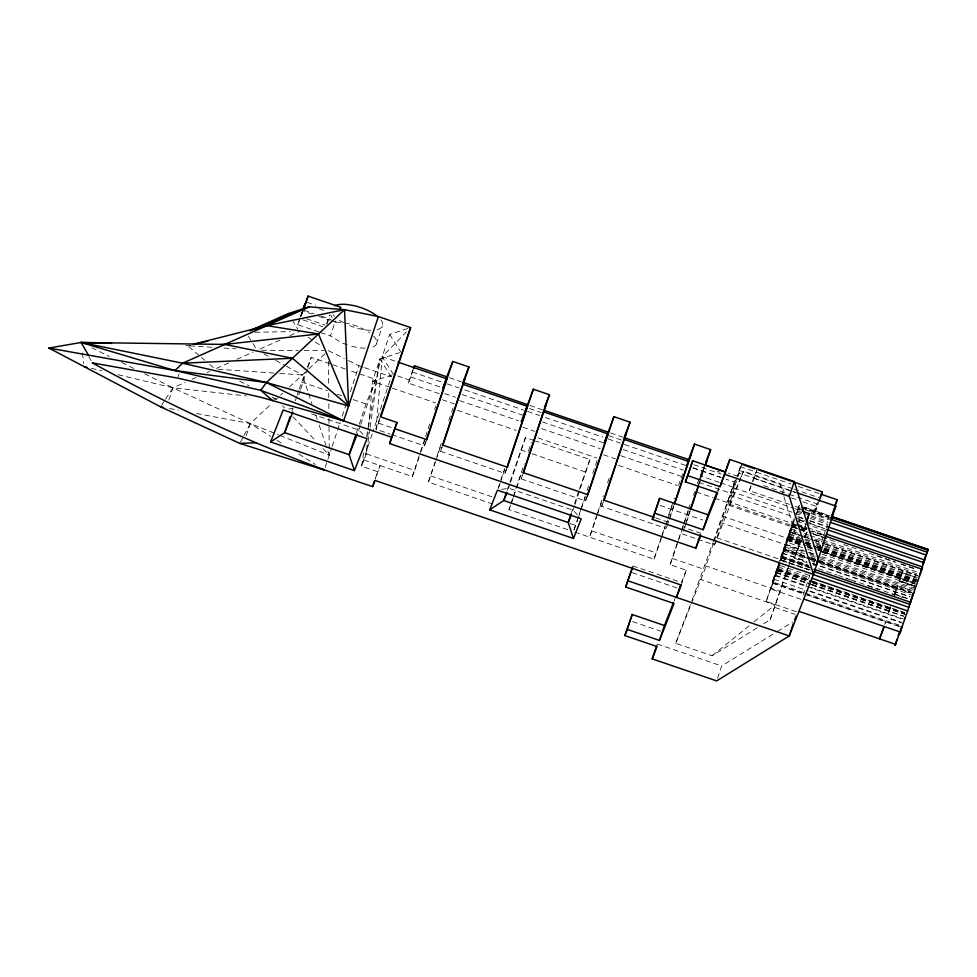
<?xml version="1.0" encoding="UTF-8"?>
<svg xmlns="http://www.w3.org/2000/svg" width="977" height="977" viewBox="0 0 977 977"><rect width="100%" height="100%" fill="white"/><g stroke="black" fill="none" stroke-linecap="round" stroke-linejoin="round"><path stroke-width="0.73" stroke-dasharray="4.88 3.66" d="M797.867 528.923L729.111 505.439L736.426 481.16M805.866 524.38L804.144 531.085L798.6 520.216M367.108 444.828L366.338 453.89L361.49 466.188L377.61 471.696L380.029 465.553L375.522 479.096M367.755 437.269L368.524 428.195M368.659 426.68L372.518 381.335L379.955 358.986L399.52 352.648M407.812 328.504L389.64 334.39L382.215 356.739L376.023 429.294L390.238 434.154M369.953 428.683L366.338 453.89L414.688 470.413L420.379 453.291M370.161 427.205L379.955 358.986L391.227 376.792L373.006 431.59M363.798 452.791L361.49 466.188L372.518 433.031M366.619 436.414L379.955 358.986M794.997 518.653L781.087 560.346L809.738 570.128M795.876 526.115L793.006 525.137L781.979 557.317L808.602 566.416M796.243 611.675L766.163 601.392L778.864 563.741M803.815 592.563L772.306 581.803L793.727 519.105M800.993 599.341L771 589.094L778.559 564.755M894.236 594.566L897.411 585.394L894.236 594.566L845.691 577.981M809.054 558.795L783.273 549.99L793.971 519.153M796.304 514.732L799.223 505.365L796.585 512.156L802.312 514.11M899.304 581.596L902.516 572.339L899.304 581.596L914.069 586.652M810.312 569.945L780.232 559.662L783.31 549.843L806.22 557.672M890.242 606.497L888.643 611.162L890.071 607.572M884.747 624.437L885.699 621.457L884.576 624.682M780.122 563.314L771.097 589.094M914.081 587.849L914.875 585.406M168.887 400.008L172.941 387.808L185.178 382.361M178.119 376.756L179.023 374.044M246.241 435.742L250.295 423.542L271.985 403.306M319.064 331.997L297.716 324.706L299.963 317.928M300.415 316.572L302.675 309.807L314.057 313.69M300.904 316.182L302.711 310.759M302.626 311.394L300.818 316.804L303.114 310.991L311.651 313.91M291.928 410.926L292.892 408.032M295.298 400.79L296.739 396.454M297.228 395.001L298.669 390.666M299.145 389.212L305.325 372.408M298.718 395.013L300.171 390.666M300.647 389.225L307.389 368.952M307.877 367.511L311.248 357.374L331.301 364.226M326.623 323.741L329.371 315.486M326.929 324.217L330.079 314.741M347.287 344.857A26.843 10.405 18.4 0 1 340.851 342.28L330.446 335.88L335.404 320.981M331.582 320.725L335.844 322.178L336.747 319.467M325.207 467.372L327.454 460.594M327.906 459.239L331.655 447.967M332.131 446.526L340.289 422.015M342.206 416.251L345.565 406.151M350.364 391.728L358.999 365.777L345.687 359.206M376.499 343.843L382.447 325.964M356.385 432.958L358.803 425.716M359.28 424.274L366.021 404.002L375.705 379.406L349.925 370.588M360.305 425.728L357.24 434.167M360.782 424.274L375.705 379.406M375.351 478.474L377.61 471.696M439.223 393.658L408.386 383.118L413.564 368.256M408.386 383.118L413.601 368.598M363.908 460.045L412.257 476.568L425.08 438.05M425.545 436.621L429.819 423.774M420.855 451.862L424.653 440.456M391.667 434.643L424.372 445.817L425.789 441.531M492.848 504.095L428.378 482.076L435.021 462.097M436.914 456.393L442.141 440.7M448.785 420.721L450.678 415.017M451.606 412.233L452.998 408.056M428.378 482.076L435.547 461.657M436.023 460.228L440.761 445.964M506.892 468.435L504.95 473.344L440.48 451.325L441.909 447.039M498.05 488.451L500.407 481.343M500.883 479.915L504.669 468.545M498.588 487.963L500.016 483.676M500.48 482.259L504.755 469.412M504.95 473.344L506.379 469.07M507.136 490.381L509.542 483.139M510.018 481.698L525.455 437.549L534.053 440.493M510.055 483.871L507.527 490.942M510.531 482.418L525.455 437.549M567.698 529.668L508.956 509.603L510.385 505.329M510.861 503.9L512.754 498.197M513.23 496.768L524.148 463.953M528.423 451.118L531.268 442.557M511.85 502.031L513.279 497.745M513.755 496.316L516.125 489.184M516.601 487.767L521.352 473.491M587.47 495.962L585.528 500.883L521.071 478.852L522.487 474.578M571.594 512.412L572.559 509.518M574.488 503.717L578.824 490.698M579.3 489.245L589.925 459.581L535.481 440.981M574.513 505.903L571.997 512.974M575.001 504.45L589.925 459.581M580.997 508.87L573.426 531.635L577.749 519.776M581.474 507.454L585.247 496.072M587.14 490.381L588.569 486.119M592.819 473.32L597.081 460.521M578.213 518.347L580.594 511.215M581.071 509.786L585.809 495.522M585.528 500.883L587.433 495.18M597.13 514.317L589.546 537.142L596.703 516.723M597.606 512.888L603.298 495.766M607.572 482.931L609.477 477.216M597.179 515.294L601.93 501.03M667.083 525.956L666.119 528.423L601.649 506.391L603.078 502.117M574.769 532.086L654.004 559.162L661.576 536.41M662.052 534.993L664.885 526.456M668.671 515.074L674.35 498.001M678.612 485.203L680.029 480.94M654.004 559.162L661.173 538.754M661.649 537.326L665.447 525.907M665.923 524.478L667.34 520.204M667.816 518.775L672.567 504.511M667.059 525.565L673.703 505.597M669.489 519.41L674.228 505.146M681.287 585.076L686.233 570.177L670.124 564.669L681.042 531.867M681.506 530.438L688.15 510.458M688.626 509.029L690.055 504.755M670.124 564.669L681.555 531.415M682.031 529.986L683.46 525.711M683.937 524.283L688.675 510.018M719.121 482.32L700.9 476.092L704.136 466.383M683.179 531.073L685.072 525.37M685.549 523.941L689.823 511.093M698.372 485.422L699.788 481.136M700.265 479.707L704.539 466.872L700.9 476.092M686.074 523.501L684.657 527.775L700.765 533.283M686.55 522.072L690.348 510.653M698.885 484.971L704.588 467.861M718.058 491.48L718.962 488.769M713.32 541.405L735.644 479.011M691.362 603.603L704.771 569.542L713.796 542.43M714.272 541.002L734.435 482.088L726.021 479.206M720.525 482.797L733.141 487.108L735.461 480.122M697.651 539.194L714.468 544.934L736.768 477.887M792.494 488.634L739.247 470.438L740.481 466.713L791.004 483.969M737.611 476.483L741.665 464.283M738.233 475.75L739.137 473.039L796.866 492.762M789.453 504.376L749.335 490.662L751.887 483.004M753.108 481.099L757.151 469.424M717.582 678.197L721.649 666.009L776.068 632.266M763.672 623.778L770.132 619.772L787.865 568.48M770.132 619.772L788.879 565.659M807.344 562.715L794.338 558.282L800.578 539.536M802.972 532.318L805.854 523.672M794.338 558.282L800.993 540.562M805.011 536.849L807.723 528.716M805.182 537.472L807.442 530.694M805.207 509.762L813.804 512.693L816.772 503.753L790.991 494.948M829.644 517.92L814.867 512.876L818.03 503.387M814.867 512.876L818.641 502.654M803.241 595.005L809.848 575.148M813.157 565.207L815.99 556.695M823.208 537.24L818.067 551.175M823.684 535.811L827.495 524.356L810.177 518.433M780.232 559.662L785.166 545.264M802.447 547.657L786.351 541.954L793.849 519.996M766.249 601.405L780.122 561.787M780.574 560.493L784.726 548.415L804.718 555.254M379.919 417.838L376.023 429.294L379.894 419.451M813.157 540.159L790.234 532.331L785.63 545.667L804.254 552.029M691.936 600.599L712.831 542.833M788.366 567.051L789.843 562.776L714.798 537.13M894.297 596.471L897.533 586.969L894.969 595.054L892.123 594.077M778.938 565.085L772.306 581.803M793.006 525.137L790.82 530.694L797.989 533.137M757.224 627.771L712.074 655.75L675.718 643.33L691.398 602.027M780.672 560.309L782.015 557.134M297.716 324.706L300 318.893M307.474 366.949L311.248 357.374M434.57 409.51L436.023 405.821M412.257 476.568L414.688 470.413M424.372 445.817L426.302 440.896M440.48 451.325L442.422 446.404M508.956 509.603L511.386 503.46M521.071 478.852L522.524 475.164M601.649 506.391L603.591 501.47M681.128 478.144L682.776 473.955M697.248 483.652L702.194 471.073L698.482 482.247L730.711 493.263M693.401 495.156L694.855 491.468M673.947 601.405L675.058 598.559M686.233 570.177L681.396 582.475L633.047 565.964M717.533 490.71L718.657 487.865M740.481 466.713L736.853 475.933L728.439 473.076M739.247 470.438L740.7 466.75M733.141 487.108L735.73 480.525M737.684 476.727L739.137 473.039M675.718 643.33L690.8 605.019M714.468 544.934L740.725 478.242M741.287 476.825L743.521 471.146L779.878 483.566L784.043 491.712M752.314 481.722L756.613 470.792M749.335 490.662L750.947 486.57M813.804 512.693L818.103 501.763M729.111 505.439L743.521 471.146M240.501 442.092L243.297 436.792M243.994 435.461L250.295 423.542L278.494 434.838M161.413 405.553L164.71 400.485M165.528 399.214L172.941 387.808L246.351 395.929M393.487 374.545L382.215 356.739L406.395 331.911M273.328 398.921L276.32 399.251L279.581 396.21M280.655 395.197L282.829 393.181M289.339 387.1L307.779 369.892M308.854 368.879L327.295 351.671M712.074 655.75L749.408 625.61M754.085 621.836L775.079 604.873L700.045 579.239M777.362 631.472L792.909 621.836M191.968 379.332L196.047 377.513M206.929 372.664L209.652 371.443M228.679 362.968L215.087 369.025L209.383 364.165M236.837 359.328L253.153 352.05M259.955 349.021L281.706 339.324M289.864 335.697L299.377 331.447M392.082 374.997L372.518 381.335L390.947 387.625M288.789 409.009L292.99 408.288M501.616 489.428L508.602 488.207L573.072 510.238L578.164 515.587M190.662 345.614L184.653 345.614M255.119 332.265L290.218 331.618M261.775 350.267L298.107 350.487M304.165 350.523L323.839 350.633M335.844 322.178L341.706 322.434M211.887 347.287L187.694 345.711L200.248 356.397M223.977 348.068L236.068 348.862M218.091 369.233L273.768 373.019M279.788 373.422L302.357 374.96L308.121 392.143M344.588 322.935L348.215 323.558A26.843 10.405 18.4 0 1 369.587 332.766M169.558 408.496L178.535 410.169M196.475 413.515L250.295 423.542L270.702 436.377M91.423 368.317L101.791 370.796M118.095 374.692L172.941 387.808L250.295 423.542M307.205 302.394L315.754 305.312M319.21 308.854L326.342 311.297M321.177 316.121L331.142 319.528M318.771 316.34L330.153 320.236M798.221 486.436L819.862 493.837M306.522 318.758L325.048 325.085M302.858 319.858L322.813 326.684M793.922 489.123L819.825 497.965M754.183 478.364L791.431 491.089M792.86 491.59L795.73 492.567M320.48 332.485L330.446 335.88M449.444 377.733L461.535 381.86M529.949 405.504L542.04 409.644M610.552 432.958L622.642 437.098M763.77 485.642L789.563 494.46M382.215 356.739L396.54 361.637M717.142 471.183L719.951 472.135M529.436 408.557L540.977 412.489M608.744 435.657L621.726 440.09M693.829 464.722L721.221 474.089M791.394 497.867L797.147 499.833M802.899 501.799L817.297 506.721M693.133 467.885L721.16 477.46M412.111 371.944L442.935 382.483M447.026 383.876L459.117 388.016M464.747 389.933L523.489 410.01M527.604 411.415L539.695 415.543M545.337 417.472L602.638 437.049M608.183 438.954L620.273 443.082M624.486 444.511L686.086 465.565M692.803 467.861L720.415 477.301M804.95 507.332L829.302 515.648M801.934 506.526L829.155 515.819M801.861 507.271L829.082 516.564M801.421 507.784L828.63 517.077M795.18 506.33L803.778 509.273M798.404 508.235L805.573 510.678M811.301 512.644L829.925 519.007M410.804 376.975L440.236 387.026M462.023 394.476L523.623 415.518M542.601 422.003L602.772 442.569M623.192 449.542L683.35 470.096M797.708 509.054L800.566 510.043M810.605 513.462L829.217 519.825M734.179 487.938L793.336 508.15M794.777 508.651L800.554 510.617M797.501 511.081L801.799 512.546M803.228 513.047L827.592 521.364M397.517 375.913L409.595 380.053M810.91 517.053L828.105 522.927M444.73 393.597L455.465 397.26M730.796 491.309L802.96 515.966M358.999 365.777L363.2 367.218M364.604 367.694L391.227 376.792M459.605 400.619L518.335 420.696M541.612 428.647L600.354 448.712M620.761 455.697L680.932 476.251M798.771 516.918L803.07 518.396M810.226 520.839L827.421 526.713M798.136 516.87L803.863 518.824M809.591 520.778L826.786 526.652M729.563 495.034L794.313 517.163M795.754 517.651L804.389 520.607M805.83 521.095L810.141 522.573M798.563 519.52L804.291 521.474M810.018 523.428L825.785 528.813M799.296 520.118L805.024 522.072M806.452 522.573L825.077 528.936M442.3 399.74L454.39 403.867M522.89 427.242L534.981 431.382M603.481 454.781L615.559 458.909M796.707 520.973L825.37 530.767M332.73 364.726L348.484 370.1M796.426 523.831L806.452 527.262M807.894 527.751L823.648 533.137M727.132 501.189L796.206 524.783M797.647 525.272L806.281 528.227M796.719 525.663L792.42 524.197L796.67 525.724M806.746 529.094L798.148 526.151L806.697 529.143M823.929 534.969L812.473 531.048L823.892 535.017M392.375 388.125L435.547 402.866M457.407 410.34L516.137 430.405M537.985 437.867L596.715 457.944M618.563 465.406L677.305 485.471M696.247 491.956L713.063 497.696M714.468 498.172L727.083 502.483M801.604 528.068L807.332 530.022M808.773 530.511L823.098 535.408M729.16 504.144L795.547 526.823M801.311 528.789L804.205 529.778M792.42 526.42L808.174 531.806M809.603 532.294L822.5 536.703M792.262 526.798L808.028 532.184M813.756 534.138L828.081 539.035M876.784 555.681L895.408 562.044M901.136 563.998L914.032 568.406M799.308 529.412L807.894 532.343M813.633 534.309L837.985 542.626M843.713 544.58L863.766 551.443M869.493 553.397L895.286 562.202M901.014 564.169L913.91 568.565M791.382 529.155L797.11 531.109M804.279 533.552L808.577 535.03M810.006 535.518L821.474 539.426M822.903 539.915L918.881 572.717M803.717 535.103L809.444 537.057M815.172 539.011L918.319 574.256M789.904 531.769L802.764 536.153M804.181 536.642L812.754 539.573M814.183 540.061L824.185 543.481M825.602 543.969L917.488 575.355M789.807 531.976L802.654 536.361M804.083 536.849L812.656 539.78M814.085 540.269L824.075 543.676M825.504 544.165L917.391 575.563M814.598 540.647L824.625 544.079M826.053 544.568L919.174 576.381M789.709 533.784L799.699 537.203M805.414 539.157L809.701 540.623M815.404 542.577L823.977 545.496M825.406 545.984L917.293 577.383M902.394 572.766L917.159 577.81M789.001 534.614L803.277 539.487M804.706 539.976L810.422 541.93M816.137 543.884L823.269 546.326M824.698 546.815L916.585 578.213M788.854 536.043L804.621 541.478M805.988 541.905L810.324 543.432M815.99 545.313L823.184 547.816L815.917 545.496M824.564 548.244L917.794 580.094M788.781 536.226L804.498 541.588M805.915 542.076L810.202 543.542M824.49 548.427L917.708 580.277M788.415 536.568L804.12 541.93M805.549 542.418L811.264 544.372M816.98 546.326L822.683 548.268M824.112 548.756L915.999 580.155M804.047 542.675L788.158 537.399L803.949 542.87M805.475 543.163L815.477 546.57M816.723 547.157L822.61 549.013M823.855 549.599L915.925 580.9M805.378 543.359L815.404 546.778M816.845 547.267L822.573 549.233M824.002 549.721L917.122 581.535M787.902 537.887L800.896 542.406M806.465 544.238L815.172 547.279M816.467 547.645L822.316 549.721M823.599 550.088L915.632 581.608M722.186 516.088L802.764 543.615M787.56 538.742L804.694 544.604M806.123 545.093L816.125 548.5M817.554 548.989L821.84 550.454M823.269 550.943L915.156 582.341M787.291 539.451L805.854 545.789M807.283 546.277L812.986 548.231M818.702 550.185L914.875 583.037M787.56 539.683L801.836 544.555M807.552 546.509L816.113 549.44M817.541 549.929L821.828 551.394M823.257 551.883L915.144 583.269M787.474 540.244L801.763 545.117M807.478 547.071L813.182 549.025M821.755 551.956L915.07 583.831M786.351 540.134L802.105 545.52M807.845 547.474L813.572 549.44M822.17 552.371L915.278 584.197M520.619 449.847L530.645 453.279M532.074 453.768L585.076 471.879M807.771 549.282L813.865 551.565M822.06 554.154L915.29 586.017M899.585 580.888L914.35 585.931M899.475 581.144L914.252 586.2M786.058 544.433L803.241 550.307M808.968 552.274L814.708 554.228M821.865 556.67L914.985 588.496M719.756 522.231L815.013 554.777M809.994 553.983L814.293 555.449M820.021 557.415L914.57 589.717M784.592 546.839L804.584 553.678M810.299 555.62L818.86 558.551M820.289 559.039L912.176 590.438M301.551 381.97L327.344 390.788M337.37 394.219L341.669 395.685M353.124 399.593L366.021 404.002M897.313 585.736L912.078 590.792M660.11 505.439L702.768 520.008M810.434 557.195L910.967 591.549M783.798 548.927L809.506 557.72M810.934 558.209L818.067 560.639M819.495 561.128L911.382 592.526M783.81 549.123L809.518 557.904M810.947 558.392L818.091 560.835M819.52 561.323L911.407 592.721M784.336 549.575L805.756 556.89M811.472 558.844L818.604 561.287M820.033 561.775L910.576 592.709M807.576 558.16L910.796 593.405M810.483 559.284L896.153 588.557M782.76 550.918L805.866 558.746M811.411 560.713L814.439 561.665M820.008 563.644L911.688 594.969M782.382 553.043L806.66 561.335M812.375 563.289L909.966 596.642M782.382 553.287L806.66 561.58M812.363 563.534L909.966 596.886M813.12 564.694L816.003 565.683M894.48 593.931L909.257 598.974M894.37 594.224L910.491 599.731M781.429 556.023L808.565 565.292M818.555 568.712L837.118 575.05M838.547 575.538L844.262 577.492M899.609 596.41L902.296 597.326M782.162 556.511L807.869 565.292M846.424 578.469L854.985 581.4M867.845 585.785L879.263 589.693M781.918 557.134L809.054 566.404M781.478 557.916L810.043 567.674M781.466 558.221L812.559 568.761M782.101 560.798L809.225 570.079M378.441 423.151L391.875 427.731M655.64 517.859L668.537 522.268M780.367 565.573L810.36 575.819M682.227 533.93L696.247 538.718M778.303 566.929L809.713 577.663M777.729 568.296L809.151 579.031M904.849 612.628L777.252 569.029L777.142 569.64L811.411 581.352M777.081 569.432L811.35 581.144M812.779 581.633L904.665 613.031M812.84 581.84L904.726 613.238M776.886 570.531L811.154 582.243M812.583 582.732L904.47 614.13M776.617 570.519L810.898 582.231M812.314 582.719L905.545 614.57M776.007 572.009L810.287 583.721M811.716 584.209L888.826 610.552M311.578 413.918L358.852 430.063L364.971 436.487M776.239 572.644L810.507 584.356M811.936 584.832L903.823 616.231M775.823 572.62L810.092 584.319M811.521 584.808L903.407 616.206M775.445 575.197L805.439 585.443M811.154 587.397L903.041 618.795M774.749 575.587L903.676 619.638M810.202 591.109L901.136 622.178M774.089 579.263L808.467 591.012M809.896 591.5L903.017 623.326M805.256 593.063L899.805 625.365M772.88 582.915L805.732 594.138M807.161 594.627L900.476 626.513M772.722 583.33L900.306 626.929M704.942 565.634L779.988 591.28M430.796 475.921L492.396 496.963M570.116 523.525L575.844 525.479M591.964 530.987L656.422 553.019M672.542 558.526L704.771 569.542M774.969 607.474L795.193 614.386M632.046 572.595L677.549 588.142M632.595 621.616L660.623 631.203M657.179 643.977L721.649 666.009M279.898 435.412L329.261 455.184L329.005 424.885M328.382 350.658L344.356 358.547M239.585 381.115L249.111 385.817M272.241 397.236L276.32 399.251M91.887 347.8L109.448 356.471M121.612 362.479L135.119 369.147M144.572 373.812L172.941 387.808M343.599 322.703L341.046 321.348A26.843 10.405 18.4 0 1 336.393 318.001M263.863 353.869L270.507 357.509M275.807 360.415L285.101 365.508M286.432 366.228L302.357 374.96M277.089 440.395L282.194 443.607M298.779 454.036L315.376 464.466M308.207 337.297L320.81 345.65M201.396 357.362L204.816 360.281M282.548 405.834L284.625 408.02M292.929 416.8L315.766 440.92M323.033 448.602L329.261 455.184L326.379 446.587M389.64 334.39L400.924 352.196M292.135 320.004L297.765 328.907M248.378 336.247L256.426 348.96M88.76 356.495L91.545 361.6M331.081 315.461L332.156 317.598M308.598 393.584L311.956 403.611M315.803 415.066L317.244 419.365M319.174 425.093L325.891 445.146M779.878 483.566L783.469 495.18M783.92 496.634L799.186 545.984M82.361 353.002L83.643 363.529M328.467 361.27L328.675 385.5M328.736 393.072L328.773 397.615M328.822 403.672L328.895 411.256M328.956 418.828L328.993 423.371M373.58 336.149A26.843 10.405 18.4 0 1 371.187 347.531M364.983 348.178A26.843 10.405 18.4 0 1 348.618 345.296M380.957 319.955A26.843 10.405 18.4 0 1 377.134 329.652M370.93 330.299A26.843 10.405 18.4 0 1 346.798 324.401M334.586 316.304A26.843 10.405 18.4 0 1 333.157 314.618M889.949 608.183L888.093 614.167L890.645 606.827L889.949 608.183M901.82 573.157L899.17 580.509L902.724 570.312L901.82 573.157"/><path stroke-width="1.47" d="M824.527 535.897L921.934 569.188L899.927 633.145L900.855 629.945M920.31 573.206L919.76 574.745L928.15 549.428L832.172 516.625M922.911 563.204L923.192 562.105M911.639 598.718L909.599 604.372L913.654 592.477L912.897 594.798M806.709 521.681L809.212 513.572L801.995 511.118M896.971 639.263L895.091 645.455L901.82 626.965L901.173 628.956M904.849 617.684L904.384 619.259M303.163 309.404L304.958 303.994L302.675 309.807M303.529 308.683L308.073 296.092L340.802 307.279L339.898 309.99M303.566 309.648L308.073 296.092M289.998 416.715L284.698 432.64L270.605 441.958L354.407 470.596L367.01 438.624L283.196 409.986L270.605 441.958M680.493 585.186L676.438 597.374L681.287 585.076L375.07 480.452L372.652 486.595C275.355 454.818 181.942 412.025 92.241 362.882L177.667 378.111L261.482 397.444L343.672 420.879L378.368 316.585L410.609 327.588L380.859 416.996L396.98 422.504L389.603 443.558L695.807 548.182L700.656 535.885M355.909 434.399L349.168 454.671L354.407 470.596M372.652 486.595L374.447 481.185M413.601 368.598L414.529 365.801L446.758 376.817L452.815 361.441L468.936 366.949L442.911 445.17L507.368 467.201L533.32 389.212L549.428 394.72L523.489 472.709L587.959 494.728L613.922 416.666L630.043 422.174L604.067 500.236L654.211 517.37M389.603 443.558L396.98 422.504M446.758 376.817L443.045 387.991L446.672 378.758L397.969 362.125M426.265 440.114L446.672 378.758M452.815 361.441L426.79 439.662L394.561 428.647M442.386 445.61L462.316 385.695M523.623 415.518L533.32 389.212M506.855 467.641L527.262 406.298L462.793 384.266L465.211 378.123M506.171 493.275L503.766 500.517L489.66 509.835L573.475 538.474L581.217 518.799L497.415 490.161L489.66 509.835M522.964 473.149L543.371 411.805L607.841 433.837L587.433 495.18M571.118 513.853L568.223 522.536L573.475 538.474M613.922 416.666L604.201 443.057L607.315 435.144M603.542 500.688L623.485 440.761M794.289 481.514L789.331 496.414L813.475 574.427L652.306 519.361L654.724 513.218L703.074 529.729L717.606 492.835L685.378 481.82L687.796 475.677L720.025 486.693L729.831 459.483L794.289 481.514L818.421 559.528L813.475 574.427L789.257 635.929L716.691 680.908L652.221 658.877L657.069 646.579L624.828 635.563L627.258 629.408L659.487 640.423L674.02 603.53L625.671 587.006L632.559 567.185M625.671 587.006L632.595 567.319M652.306 519.361L659.683 498.319L708.032 514.83L716.971 492.127M654.724 513.218L659.683 498.319M624.828 635.563L632.217 614.509L664.445 625.524L673.385 602.821M627.258 629.408L632.217 614.509M687.552 462.255L694.537 444.108L710.658 449.615L705.528 465.003M674.179 504.169L688.419 461.364L623.949 439.345L626.379 433.19M674.704 503.717L694.537 444.108M685.378 481.82L692.754 460.778L724.983 471.781M687.796 475.677L692.754 460.778M690.299 509.676L698.372 485.422M690.824 509.225L698.421 486.399M652.221 658.877L656.727 645.333M659.487 640.423L664.445 625.524M695.807 548.182L700.314 534.639M703.074 529.729L708.032 514.83M720.025 486.693L729.831 459.483M806.33 522.231L809.212 513.572M819.092 501.299L822.255 491.822L758.592 469.913M793.312 623.741L789.257 635.929L628.089 580.863M821.303 494.325L837.179 499.748L830.987 518.384L835.836 506.074L798.307 493.263M816.479 564.266L835.836 506.074M898.168 635.624L899.084 632.913M380.407 416.397L410.609 327.588M883.623 627.442L879.52 638.86L884.368 626.562L883.904 627.649M922.776 564.047L924.205 559.943M924.645 558.697L925.512 556.206M925.891 555.18L928.15 549.428M292.77 412.135L284.698 432.64L349.168 454.671L357.24 434.167M413.564 368.256L414.529 365.801M463.428 380.92L468.936 366.949M521.205 421.673L527.262 406.298M506.99 492.31L503.766 500.517L568.223 522.536L571.46 514.342M544.482 407.299L549.428 394.72M543.859 410.572L545.789 405.65M624.535 436.157L630.043 422.174M686.868 465.321L690.837 455.221M705.699 462.194L710.658 449.615M705.015 465.638L706.957 460.729M820.314 496.743L822.255 491.822M835.03 505.219L837.179 499.748M794.692 619.797L796.145 616.108M816.491 564.45L818.421 559.528M921.189 570.849L921.934 569.188M922.654 563.155L923.106 562.08M88.504 355.127L81.079 342.475L182.626 363.212L266.44 382.544L348.63 405.98L318.49 333.963L224.771 344.429L81.079 342.475L48.85 348.056L174.883 370.527L182.626 363.212L309.062 306.851L344.527 309.66L378.368 316.585M221.803 344.527L224.771 344.429L292.465 358.254L348.63 405.98L344.527 309.66L266.44 382.544L260.7 390.324L174.883 370.527L81.079 342.475L111.549 343.391M250.039 330.617L288.105 313.641L309.062 306.851L250.161 330.727M254.338 329.713L266.916 325.634L344.527 309.66M193.568 344.222L266.916 325.634L318.49 333.963M193.519 344.38L208.089 341.058M182.626 363.212L292.465 358.254M48.85 348.056L160.594 406.823L239.805 443.411L256.121 442.764M174.883 370.527L266.44 382.544L343.672 420.879L392.021 437.403M160.594 406.823L163.586 407.372M81.079 342.475L85.549 343.354M84.01 366.546L86.977 367.254M239.805 443.411L324.303 470.084L321.751 468.471M704.6 464.991L725.63 472.135M543.371 410.096L607.865 432.042M623.985 437.549L688.48 459.483M741.665 464.283L754.623 468.716M724.873 474.382L789.331 496.414M832.013 516.809L928.003 549.599M831.94 517.541L927.93 550.344M831.354 519.495L927.344 552.286M830.45 522.341L926.428 555.144M827.421 526.713L924.828 559.992M826.505 529.424L923.924 562.703M826.505 534.114L922.496 566.916M813.951 569.249L910.649 602.284M814.036 571.594L910.014 604.397M813.072 574.574L909.062 607.376M811.875 578.225L907.853 611.016M803.778 599.035L900.476 632.07M798.942 611.333L895.64 644.368M462.878 382.325L527.262 404.588M343.672 420.879L260.7 390.324L272.705 400.643M334.488 305.825A26.843 10.405 18.4 0 1 347.665 304.555L354.162 305.679A26.843 10.405 18.4 0 1 377.708 316.572"/></g></svg>
